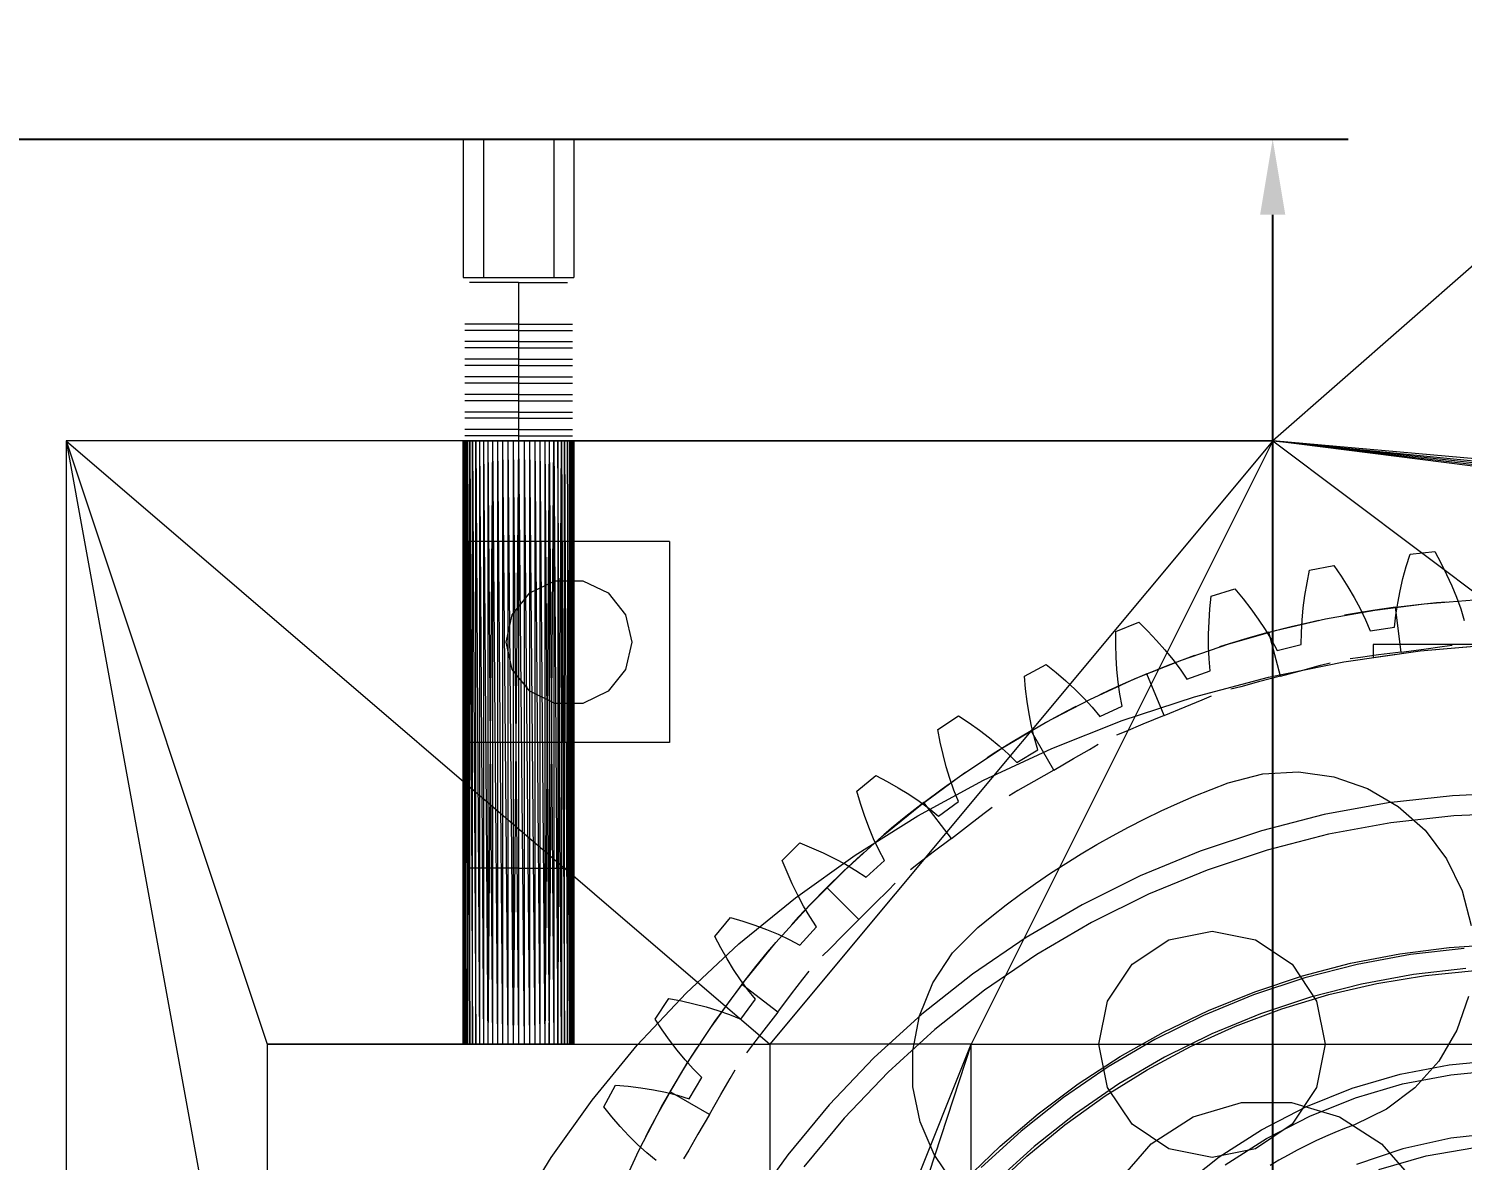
# Model space of a CAD drawing. Header units: millimetres. Extents: x -191664 to 191490, y -197311 to 10263.
# Drawn here: x 180 to 750, y -103306 to -102856 of the extents above; entities that cross this region are included whole.
import ezdxf

# ---------------------------------------------------------------- set-up
doc = ezdxf.new("R2010")
doc.units = ezdxf.units.MM
for name, color, linetype, lineweight in [('COTAS_O', 1, 'Continuous', 0), ('COTAS_R', 1, 'Continuous', 0), ('DET_briquetadora_lateral', 7, 'Continuous', 0), ('R15_COTAS_TRANSPORTE_P', 1, 'Continuous', 0)]:
    doc.layers.add(name, color=color, linetype=linetype, lineweight=lineweight)
doc.dimstyles.new('PLANTA_20', dxfattribs={"dimtxt": 50, "dimasz": 30, "dimexe": 30, "dimexo": 16, "dimgap": 20, "dimtad": 1, "dimtih": 1, "dimtoh": 1, "dimdec": 1, "dimzin": 0, "dimdsep": 46, "dimcen": 0.09, "dimadec": 0, "dimazin": 0, "dimtfac": 1, "dimtdec": 4, "dimtofl": 0, "dimtmove": 0, "dimatfit": 3, "dimfxl": 1, "dimtolj": 1, "dimtzin": 0, "dimarcsym": 0})

# ---------------------------------------------------------------- blocks, each defined once
blk = doc.blocks.new('*D76')
at = {"layer": 'COTAS_O', "color": 0, "lineweight": -2, "transparency": 16777216}
for p, q in [((91, -102900), (705, -102900)), ((675, -105170), (675, -102930)), ((91, -105200), (705, -105200))]:
    blk.add_line(p, q, dxfattribs=at)
at = {"layer": 'COTAS_O', "color": 0, "transparency": 16777216}
for points in [[(670, -102930), (680, -102930), (675, -102900)], [(670, -105170), (680, -105170), (675, -105200)]]:
    blk.add_solid(points, dxfattribs=at)
at = {"layer": 'Defpoints', "color": 0, "transparency": 16777216}
for p in [(75, -102900), (675, -102900), (75, -105200)]:
    blk.add_point(p, dxfattribs=at)
blk = doc.blocks.new('*D77')
at = {"layer": 'COTAS_R', "color": 0, "lineweight": -2, "transparency": 16777216}
for p, q in [((91, -102532.75), (1205, -102532.75)), ((1175, -105170), (1175, -102562.75)), ((91, -105200), (1205, -105200))]:
    blk.add_line(p, q, dxfattribs=at)
at = {"layer": 'COTAS_R', "color": 0, "transparency": 16777216}
for points in [[(1170, -102562.75), (1180, -102562.75), (1175, -102532.75)], [(1170, -105170), (1180, -105170), (1175, -105200)]]:
    blk.add_solid(points, dxfattribs=at)
at = {"layer": 'Defpoints', "color": 0, "transparency": 16777216}
for p in [(75, -102532.75), (1175, -102532.75), (75, -105200)]:
    blk.add_point(p, dxfattribs=at)
blk = doc.blocks.new('*D131')
at = {"layer": 'Defpoints', "color": 0, "transparency": 16777216}
for p in [(1100, -183968.15), (1139.8, -184162.66), (1104.62, -184212), (1304.62, -184212), (1304.62, -184212)]:
    blk.add_point(p, dxfattribs=at)
at = {"layer": 'R15_COTAS_TRANSPORTE_P', "color": 0, "lineweight": -2, "transparency": 16777216}
blk.add_arc((1304.62, -184212), 172.05, 140.0034, 169.9966, dxfattribs=at)
at = {"layer": 'R15_COTAS_TRANSPORTE_P', "color": 0, "transparency": 16777216}
for points in [[(1169.28, -184097.88), (1176.35, -184104.95), (1194.03, -184080.2)], [(1140.17, -184182.55), (1130.2, -184181.68), (1132.57, -184212)]]:
    blk.add_solid(points, dxfattribs=at)
blk = doc.blocks.new('*D132')
at = {"layer": 'Defpoints', "color": 0, "transparency": 16777216}
for p in [(-500, -194490), (-500, -194490), (500, -194490), (203.29, -194656.68), (439.69, -194832.02)]:
    blk.add_point(p, dxfattribs=at)
at = {"layer": 'R15_COTAS_TRANSPORTE_P', "color": 0, "lineweight": -2, "transparency": 16777216}
blk.add_arc((-500, -194490), 722.77, 342.37834, 357.62166, dxfattribs=at)
at = {"layer": 'R15_COTAS_TRANSPORTE_P', "color": 0, "transparency": 16777216}
for points in [[(217.15, -194519.89), (227.15, -194520.1), (222.77, -194490)], [(193.59, -194710.42), (184.12, -194707.19), (179.18, -194737.2)]]:
    blk.add_solid(points, dxfattribs=at)
blk = doc.blocks.new('*D133')
at = {"layer": 'Defpoints', "color": 0, "transparency": 16777216}
for p in [(439.69, -194147.98), (217.89, -194406.09), (-500, -194490), (-500, -194490), (500, -194490)]:
    blk.add_point(p, dxfattribs=at)
at = {"layer": 'R15_COTAS_TRANSPORTE_P', "color": 0, "lineweight": -2, "transparency": 16777216}
blk.add_arc((-500, -194490), 722.77, 2.37834, 17.62166, dxfattribs=at)
at = {"layer": 'R15_COTAS_TRANSPORTE_P', "color": 0, "transparency": 16777216}
for points in [[(184.12, -194272.81), (193.59, -194269.58), (179.18, -194242.8)], [(227.15, -194459.9), (217.15, -194460.11), (222.77, -194490)]]:
    blk.add_solid(points, dxfattribs=at)

msp = doc.modelspace()

# ---------------------------------------------------------------- linework, layer by layer
at = {"layer": 'DET_briquetadora_lateral', "color": 9, "true_color": 0xb9c3c2}
for p, q in [((353, -102900), (397, -102900)), ((353, -102900), (353, -102955)), ((361, -102900), (389, -102900)), ((361, -102900), (361, -102955)), ((389, -102900), (389, -102955)), ((397, -102900), (397, -102955)), ((353, -102955), (397, -102955)), ((361, -102955), (389, -102955)), ((755, -102950), (675, -103020)), ((359.36, -102957), (355.5, -102957)), ((366.32, -102957), (359.36, -102957)), ((375, -102957), (366.32, -102957)), ((375, -102957), (375, -102973.5)), ((375, -102957), (383.68, -102957)), ((383.68, -102957), (390.64, -102957)), ((390.64, -102957), (394.5, -102957)), ((357.8, -102973.5), (353.55, -102973.5)), ((357.8, -102976), (353.55, -102976)), ((359.36, -102973.5), (355.5, -102973.5)), ((359.36, -102976), (355.5, -102976)), ((365.45, -102973.5), (357.8, -102973.5)), ((365.45, -102976), (357.8, -102976)), ((366.32, -102973.5), (359.36, -102973.5)), ((366.32, -102976), (359.36, -102976)), ((375, -102973.5), (365.45, -102973.5)), ((375, -102976), (365.45, -102976)), ((375, -102973.5), (366.32, -102973.5)), ((375, -102976), (366.32, -102976)), ((375, -102973.5), (375, -102976)), ((375, -102973.5), (384.55, -102973.5)), ((375, -102973.5), (383.68, -102973.5)), ((375, -102976), (375, -102980.5)), ((375, -102976), (383.68, -102976)), ((375, -102976), (384.55, -102976)), ((383.68, -102973.5), (390.64, -102973.5)), ((383.68, -102976), (390.64, -102976)), ((384.55, -102973.5), (392.2, -102973.5)), ((384.55, -102976), (392.2, -102976)), ((390.64, -102973.5), (394.5, -102973.5)), ((390.64, -102976), (394.5, -102976)), ((392.2, -102973.5), (396.45, -102973.5)), ((392.2, -102976), (396.45, -102976)), ((357.8, -102980.5), (353.55, -102980.5)), ((357.8, -102983), (353.55, -102983)), ((359.36, -102980.5), (355.5, -102980.5)), ((359.36, -102983), (355.5, -102983)), ((365.45, -102980.5), (357.8, -102980.5)), ((365.45, -102983), (357.8, -102983)), ((366.32, -102980.5), (359.36, -102980.5)), ((366.32, -102983), (359.36, -102983)), ((375, -102980.5), (365.45, -102980.5)), ((375, -102983), (365.45, -102983)), ((375, -102980.5), (366.32, -102980.5)), ((375, -102983), (366.32, -102983)), ((375, -102980.5), (375, -102983)), ((375, -102980.5), (383.68, -102980.5)), ((375, -102980.5), (384.55, -102980.5)), ((375, -102983), (375, -102987.5)), ((375, -102983), (383.68, -102983)), ((375, -102983), (384.55, -102983)), ((383.68, -102980.5), (390.64, -102980.5)), ((383.68, -102983), (390.64, -102983)), ((384.55, -102980.5), (392.2, -102980.5)), ((384.55, -102983), (392.2, -102983)), ((390.64, -102980.5), (394.5, -102980.5)), ((390.64, -102983), (394.5, -102983)), ((392.2, -102980.5), (396.45, -102980.5)), ((392.2, -102983), (396.45, -102983)), ((357.8, -102987.5), (353.55, -102987.5)), ((359.36, -102987.5), (355.5, -102987.5)), ((365.45, -102987.5), (357.8, -102987.5)), ((366.32, -102987.5), (359.36, -102987.5)), ((375, -102987.5), (365.45, -102987.5)), ((375, -102987.5), (366.32, -102987.5)), ((375, -102987.5), (375, -102990)), ((375, -102987.5), (383.68, -102987.5)), ((375, -102987.5), (384.55, -102987.5)), ((383.68, -102987.5), (390.64, -102987.5)), ((384.55, -102987.5), (392.2, -102987.5)), ((390.64, -102987.5), (394.5, -102987.5)), ((392.2, -102987.5), (396.45, -102987.5)), ((357.8, -102990), (353.55, -102990)), ((357.8, -102994.5), (353.55, -102994.5)), ((359.36, -102990), (355.5, -102990)), ((359.36, -102994.5), (355.5, -102994.5)), ((365.45, -102990), (357.8, -102990)), ((365.45, -102994.5), (357.8, -102994.5)), ((366.32, -102990), (359.36, -102990)), ((366.32, -102994.5), (359.36, -102994.5)), ((375, -102990), (365.45, -102990)), ((375, -102994.5), (365.45, -102994.5)), ((375, -102990), (366.32, -102990)), ((375, -102994.5), (366.32, -102994.5)), ((375, -102990), (375, -102994.5)), ((375, -102990), (383.68, -102990)), ((375, -102990), (384.55, -102990)), ((375, -102994.5), (375, -102997)), ((375, -102994.5), (383.68, -102994.5)), ((375, -102994.5), (384.55, -102994.5)), ((383.68, -102990), (390.64, -102990)), ((383.68, -102994.5), (390.64, -102994.5)), ((384.55, -102990), (392.2, -102990)), ((384.55, -102994.5), (392.2, -102994.5)), ((390.64, -102990), (394.5, -102990)), ((390.64, -102994.5), (394.5, -102994.5)), ((392.2, -102990), (396.45, -102990)), ((392.2, -102994.5), (396.45, -102994.5)), ((357.8, -102997), (353.55, -102997)), ((359.36, -102997), (355.5, -102997)), ((365.45, -102997), (357.8, -102997)), ((366.32, -102997), (359.36, -102997)), ((375, -102997), (365.45, -102997)), ((375, -102997), (366.32, -102997)), ((375, -102997), (375, -103001.5)), ((375, -102997), (383.68, -102997)), ((375, -102997), (384.55, -102997)), ((383.68, -102997), (390.64, -102997)), ((384.55, -102997), (392.2, -102997)), ((390.64, -102997), (394.5, -102997)), ((392.2, -102997), (396.45, -102997)), ((357.8, -103001.5), (353.55, -103001.5)), ((357.8, -103004), (353.55, -103004)), ((359.36, -103001.5), (355.5, -103001.5)), ((359.36, -103004), (355.5, -103004)), ((365.45, -103001.5), (357.8, -103001.5)), ((365.45, -103004), (357.8, -103004)), ((366.32, -103001.5), (359.36, -103001.5)), ((366.32, -103004), (359.36, -103004)), ((375, -103001.5), (365.45, -103001.5)), ((375, -103004), (365.45, -103004)), ((375, -103001.5), (366.32, -103001.5)), ((375, -103004), (366.32, -103004)), ((375, -103001.5), (375, -103004)), ((375, -103001.5), (383.68, -103001.5)), ((375, -103001.5), (384.55, -103001.5)), ((375, -103004), (375, -103008.5)), ((375, -103004), (383.68, -103004)), ((375, -103004), (384.55, -103004)), ((383.68, -103001.5), (390.64, -103001.5)), ((383.68, -103004), (390.64, -103004)), ((384.55, -103001.5), (392.2, -103001.5)), ((384.55, -103004), (392.2, -103004)), ((390.64, -103001.5), (394.5, -103001.5)), ((390.64, -103004), (394.5, -103004)), ((392.2, -103001.5), (396.45, -103001.5)), ((392.2, -103004), (396.45, -103004)), ((357.8, -103008.5), (353.55, -103008.5)), ((357.8, -103011), (353.55, -103011)), ((359.36, -103008.5), (355.5, -103008.5)), ((359.36, -103011), (355.5, -103011)), ((365.45, -103008.5), (357.8, -103008.5)), ((365.45, -103011), (357.8, -103011)), ((366.32, -103008.5), (359.36, -103008.5)), ((366.32, -103011), (359.36, -103011)), ((375, -103008.5), (365.45, -103008.5)), ((375, -103011), (365.45, -103011)), ((375, -103008.5), (366.32, -103008.5)), ((375, -103011), (366.32, -103011)), ((375, -103008.5), (375, -103011)), ((375, -103008.5), (383.68, -103008.5)), ((375, -103008.5), (384.55, -103008.5)), ((375, -103011), (375, -103015.5)), ((375, -103011), (383.68, -103011)), ((375, -103011), (384.55, -103011)), ((383.68, -103008.5), (390.64, -103008.5)), ((383.68, -103011), (390.64, -103011)), ((384.55, -103008.5), (392.2, -103008.5)), ((384.55, -103011), (392.2, -103011)), ((390.64, -103008.5), (394.5, -103008.5)), ((390.64, -103011), (394.5, -103011)), ((392.2, -103008.5), (396.45, -103008.5)), ((392.2, -103011), (396.45, -103011)), ((357.8, -103015.5), (353.55, -103015.5)), ((357.8, -103018), (353.55, -103018)), ((359.36, -103015.5), (355.5, -103015.5)), ((359.36, -103018), (355.5, -103018)), ((365.45, -103015.5), (357.8, -103015.5)), ((365.45, -103018), (357.8, -103018)), ((366.32, -103015.5), (359.36, -103015.5)), ((366.32, -103018), (359.36, -103018)), ((375, -103015.5), (365.45, -103015.5)), ((375, -103018), (365.45, -103018)), ((375, -103015.5), (366.32, -103015.5)), ((375, -103018), (366.32, -103018)), ((375, -103015.5), (375, -103018)), ((375, -103015.5), (383.68, -103015.5)), ((375, -103015.5), (384.55, -103015.5)), ((375, -103018), (375, -103190)), ((375, -103018), (384.55, -103018)), ((375, -103018), (383.68, -103018)), ((383.68, -103015.5), (390.64, -103015.5)), ((383.68, -103018), (390.64, -103018)), ((384.55, -103015.5), (392.2, -103015.5)), ((384.55, -103018), (392.2, -103018)), ((390.64, -103015.5), (394.5, -103015.5)), ((390.64, -103018), (394.5, -103018)), ((392.2, -103015.5), (396.45, -103015.5)), ((392.2, -103018), (396.45, -103018)), ((195, -103020), (475, -103260)), ((675, -103020), (195, -103020)), ((195, -103020), (275, -103260)), ((195, -103020), (275, -103460)), ((195, -103020), (195, -103880)), ((379.29, -103020), (195, -103020)), ((377.16, -103020), (195, -103020)), ((375, -103020), (195, -103020)), ((372.84, -103020), (195, -103020)), ((370.71, -103020), (195, -103020)), ((368.61, -103020), (195, -103020)), ((366.58, -103020), (195, -103020)), ((364.63, -103020), (195, -103020)), ((362.78, -103020), (195, -103020)), ((361.04, -103020), (195, -103020)), ((359.44, -103020), (195, -103020)), ((357.99, -103020), (195, -103020)), ((356.71, -103020), (195, -103020)), ((355.6, -103020), (195, -103020)), ((354.67, -103020), (195, -103020)), ((353.95, -103020), (195, -103020)), ((353.42, -103020), (195, -103020)), ((353.11, -103020), (195, -103020)), ((353, -103020), (195, -103020)), ((353, -103020), (353.11, -103260)), ((353, -103260), (353, -103020)), ((353, -103020), (353.11, -103020)), ((353.11, -103020), (353.42, -103260)), ((353.11, -103260), (353.11, -103020)), ((353.11, -103020), (353.42, -103020)), ((353.42, -103020), (353.95, -103260)), ((353.42, -103260), (353.42, -103020)), ((353.42, -103020), (353.95, -103020)), ((353.95, -103020), (354.67, -103260)), ((353.95, -103260), (353.95, -103020)), ((353.95, -103020), (354.67, -103020)), ((354.67, -103020), (355.6, -103260)), ((354.67, -103260), (354.67, -103020)), ((354.67, -103020), (355.6, -103020)), ((355.6, -103020), (354.67, -103260)), ((355.6, -103020), (356.71, -103260)), ((355.6, -103260), (355.6, -103020)), ((355.6, -103020), (356.71, -103020)), ((356.71, -103020), (357.99, -103260)), ((356.71, -103260), (356.71, -103020)), ((356.71, -103020), (357.99, -103020)), ((357.99, -103020), (359.44, -103260)), ((357.99, -103260), (357.99, -103020)), ((357.99, -103020), (359.44, -103020)), ((359.44, -103020), (359.44, -103260)), ((359.44, -103020), (361.04, -103260)), ((359.44, -103020), (361.04, -103020)), ((361.04, -103020), (361.04, -103260)), ((361.04, -103020), (362.78, -103260)), ((361.04, -103020), (362.78, -103020)), ((362.78, -103020), (362.78, -103260)), ((362.78, -103020), (364.63, -103260)), ((362.78, -103020), (364.63, -103020)), ((364.63, -103020), (362.78, -103260)), ((364.63, -103020), (364.63, -103260)), ((364.63, -103020), (366.58, -103260)), ((364.63, -103020), (366.58, -103020)), ((366.58, -103020), (366.58, -103260)), ((366.58, -103020), (368.61, -103260)), ((366.58, -103020), (368.61, -103020)), ((368.61, -103020), (368.61, -103260)), ((368.61, -103020), (370.71, -103260)), ((368.61, -103020), (370.71, -103020)), ((370.71, -103020), (370.71, -103260)), ((370.71, -103020), (372.84, -103260)), ((370.71, -103020), (372.84, -103020)), ((372.84, -103020), (372.84, -103260)), ((372.84, -103020), (375, -103260)), ((372.84, -103020), (375, -103020)), ((375, -103020), (372.84, -103260)), ((375, -103020), (375, -103260)), ((375, -103020), (377.16, -103260)), ((375, -103020), (377.16, -103020)), ((377.16, -103020), (377.16, -103260)), ((377.16, -103020), (379.29, -103260)), ((377.16, -103020), (379.29, -103020)), ((377.16, -103020), (675, -103020)), ((379.29, -103020), (379.29, -103260)), ((379.29, -103020), (381.39, -103260)), ((379.29, -103020), (381.39, -103020)), ((379.29, -103020), (675, -103020)), ((381.39, -103020), (381.39, -103260)), ((381.39, -103020), (383.42, -103260)), ((381.39, -103020), (383.42, -103020)), ((381.39, -103020), (675, -103020)), ((383.42, -103020), (383.42, -103260)), ((383.42, -103020), (385.37, -103260)), ((383.42, -103020), (385.37, -103020)), ((383.42, -103020), (675, -103020)), ((385.37, -103020), (385.37, -103260)), ((387.22, -103020), (385.37, -103260)), ((385.37, -103020), (387.22, -103020)), ((385.37, -103020), (675, -103020)), ((385.37, -103020), (387.22, -103260)), ((387.22, -103020), (387.22, -103260)), ((387.22, -103260), (388.96, -103020)), ((387.22, -103020), (388.96, -103020)), ((387.22, -103020), (675, -103020)), ((387.22, -103020), (388.96, -103260)), ((388.96, -103020), (388.96, -103260)), ((388.96, -103020), (390.56, -103260)), ((388.96, -103020), (390.56, -103020)), ((388.96, -103020), (675, -103020)), ((390.56, -103020), (390.56, -103260)), ((390.56, -103260), (392.01, -103020)), ((390.56, -103020), (392.01, -103020)), ((390.56, -103020), (675, -103020)), ((392.01, -103260), (390.56, -103020)), ((392.01, -103020), (392.01, -103260)), ((392.01, -103020), (393.29, -103260)), ((392.01, -103020), (393.29, -103020)), ((675, -103020), (392.01, -103020)), ((393.29, -103020), (394.4, -103260)), ((393.29, -103260), (393.29, -103020)), ((393.29, -103020), (394.4, -103020)), ((675, -103020), (393.29, -103020)), ((394.4, -103020), (394.4, -103260)), ((394.4, -103260), (395.33, -103020)), ((394.4, -103020), (395.33, -103020)), ((675, -103020), (394.4, -103020)), ((395.33, -103260), (394.4, -103020)), ((395.33, -103020), (395.33, -103260)), ((395.33, -103020), (396.05, -103260)), ((395.33, -103020), (396.05, -103020)), ((675, -103020), (395.33, -103020)), ((396.05, -103020), (396.05, -103260)), ((396.05, -103260), (396.58, -103020)), ((396.05, -103020), (396.58, -103020)), ((675, -103020), (396.05, -103020)), ((396.58, -103260), (396.05, -103020)), ((396.58, -103020), (396.58, -103260)), ((396.58, -103020), (396.89, -103260)), ((396.58, -103020), (396.89, -103020)), ((675, -103020), (396.58, -103020)), ((396.89, -103020), (396.89, -103260)), ((396.89, -103260), (397, -103020)), ((396.89, -103020), (397, -103020)), ((675, -103020), (396.89, -103020)), ((396.89, -103020), (397, -103260)), ((397, -103020), (397, -103260)), ((397, -103020), (675, -103020)), ((675, -103020), (475, -103260)), ((675, -103020), (555, -103260)), ((675, -103020), (954.51, -103047.68)), ((953.42, -103044.63), (675, -103020)), ((675, -103020), (995, -103260)), ((959.49, -103055.98), (675, -103020)), ((957.56, -103053.38), (675, -103020)), ((955.9, -103050.61), (675, -103020)), ((355, -103060), (355, -103140)), ((435, -103060), (355, -103060)), ((435, -103060), (435, -103140)), ((728.16, -103069.89), (729.66, -103065)), ((729.66, -103065), (739.48, -103064.03)), ((739.48, -103064.03), (741.91, -103068.53)), ((741.91, -103068.53), (744.17, -103073.06)), ((688.67, -103076.43), (689.7, -103071.42)), ((689.7, -103071.42), (699.37, -103069.49)), ((699.37, -103069.49), (702.23, -103073.73)), ((702.23, -103073.73), (704.92, -103078.01)), ((725.67, -103079.63), (726.82, -103074.76)), ((726.82, -103074.76), (728.16, -103069.89)), ((744.17, -103073.06), (746.25, -103077.6)), ((372.48, -103089.15), (379.41, -103080.45)), ((379.41, -103080.45), (389.44, -103075.63)), ((389.44, -103075.63), (400.56, -103075.63)), ((400.56, -103075.63), (410.59, -103080.45)), ((410.59, -103080.45), (417.52, -103089.15)), ((650.55, -103081.72), (659.98, -103078.86)), ((659.98, -103078.86), (663.25, -103082.8)), ((687.83, -103081.41), (688.67, -103076.43)), ((704.92, -103078.01), (707.43, -103082.33)), ((724.72, -103084.47), (725.67, -103079.63)), ((746.25, -103077.6), (748.13, -103082.17)), ((650.02, -103086.81), (650.55, -103081.72)), ((663.25, -103082.8), (666.35, -103086.79)), ((686.68, -103091.28), (687.16, -103086.37)), ((687.16, -103086.37), (687.83, -103081.41)), ((707.43, -103082.33), (709.75, -103086.69)), ((723.8, -103086.11), (714.78, -103087.4)), ((715.6, -103087.27), (735.32, -103084.76)), ((723.8, -103086.11), (732.85, -103085.02)), ((726.15, -103103.95), (723.8, -103086.11)), ((723.98, -103089.3), (724.72, -103084.47)), ((732.85, -103085.02), (740.12, -103084.3)), ((735.32, -103084.76), (755.13, -103083.25)), ((740.12, -103084.3), (744.17, -103083.96)), ((748.13, -103082.17), (749.8, -103086.75)), ((370, -103100), (372.48, -103089.15)), ((417.52, -103089.15), (420, -103100)), ((612.6, -103095.81), (621.71, -103092.04)), ((621.71, -103092.04), (625.34, -103095.64)), ((649.49, -103096.85), (649.67, -103091.85)), ((649.67, -103091.85), (650.02, -103086.81)), ((666.35, -103086.79), (669.27, -103090.85)), ((669.27, -103090.85), (672.01, -103094.96)), ((676.68, -103095.27), (696.04, -103090.78)), ((686.42, -103096.16), (686.68, -103091.28)), ((689.43, -103092.2), (693.39, -103091.33)), ((696.04, -103090.78), (715.6, -103087.27)), ((707.57, -103088.59), (703.57, -103089.31)), ((714.78, -103087.4), (707.57, -103088.59)), ((709.75, -103086.69), (711.86, -103091.09)), ((711.86, -103091.09), (713.73, -103095.54)), ((723.48, -103094.09), (723.98, -103089.3)), ((749.8, -103086.75), (751.22, -103091.36)), ((612.58, -103100.93), (612.6, -103095.81)), ((625.34, -103095.64), (628.82, -103099.31)), ((649.5, -103101.79), (649.49, -103096.85)), ((657.57, -103100.74), (676.68, -103095.27)), ((673.48, -103096.12), (664.7, -103098.58)), ((672.01, -103094.96), (674.54, -103099.13)), ((673.48, -103096.12), (682.31, -103093.86)), ((678.14, -103113.5), (673.48, -103096.12)), ((682.31, -103093.86), (689.43, -103092.2)), ((686.39, -103100.98), (686.42, -103096.16)), ((713.73, -103095.54), (723.48, -103094.09)), ((372.48, -103110.85), (370, -103100)), ((420, -103100), (417.52, -103110.85)), ((612.72, -103105.98), (612.58, -103100.93)), ((628.82, -103099.31), (632.13, -103103.06)), ((632.13, -103103.06), (635.25, -103106.88)), ((638.77, -103107.17), (657.57, -103100.74)), ((649.71, -103106.66), (649.5, -103101.79)), ((657.71, -103100.7), (653.84, -103101.93)), ((664.7, -103098.58), (657.71, -103100.7)), ((674.54, -103099.13), (676.84, -103103.37)), ((676.84, -103103.37), (686.39, -103100.98)), ((726.15, -103103.95), (735.18, -103102.76)), ((735.18, -103102.76), (742.43, -103101.81)), ((742.43, -103101.81), (746.45, -103101.28)), ((576.21, -103113.56), (584.91, -103108.91)), ((584.91, -103108.91), (588.88, -103112.14)), ((613.03, -103110.97), (612.72, -103105.98)), ((620.31, -103114.54), (638.77, -103107.17)), ((624.89, -103112.61), (633.35, -103109.22)), ((633.35, -103109.22), (640.19, -103106.64)), ((635.25, -103106.88), (638.18, -103110.79)), ((640.19, -103106.64), (644.01, -103105.27)), ((650.16, -103111.46), (649.71, -103106.66)), ((686.94, -103111.14), (694, -103109.25)), ((694, -103109.25), (697.91, -103108.2)), ((709.87, -103106.09), (705.85, -103106.62)), ((717.12, -103105.14), (709.87, -103106.09)), ((726.15, -103103.95), (717.12, -103105.14)), ((379.41, -103119.55), (372.48, -103110.85)), ((417.52, -103110.85), (410.59, -103119.55)), ((576.69, -103118.65), (576.21, -103113.56)), ((588.88, -103112.14), (592.7, -103115.45)), ((602.26, -103122.84), (620.31, -103114.54)), ((613.52, -103115.89), (613.03, -103110.97)), ((624.89, -103112.61), (616.51, -103116.19)), ((631.78, -103129.24), (624.89, -103112.61)), ((638.18, -103110.79), (640.88, -103114.78)), ((640.88, -103114.78), (650.16, -103111.46)), ((678.14, -103113.5), (669.34, -103115.86)), ((678.14, -103113.5), (686.94, -103111.14)), ((389.44, -103124.37), (379.41, -103119.55)), ((410.59, -103119.55), (400.56, -103124.37)), ((577.33, -103123.67), (576.69, -103118.65)), ((592.7, -103115.45), (596.36, -103118.86)), ((596.36, -103118.86), (599.84, -103122.35)), ((609.86, -103119.21), (606.18, -103120.94)), ((616.51, -103116.19), (609.86, -103119.21)), ((614.21, -103120.72), (613.52, -103115.89)), ((662.28, -103117.75), (658.36, -103118.8)), ((669.34, -103115.86), (662.28, -103117.75)), ((400.56, -103124.37), (389.44, -103124.37)), ((578.13, -103128.6), (577.33, -103123.67)), ((584.64, -103132.04), (602.26, -103122.84)), ((593.27, -103127.39), (596.87, -103125.53)), ((599.84, -103122.35), (603.14, -103125.95)), ((603.14, -103125.95), (606.22, -103129.66)), ((606.22, -103129.66), (615.12, -103125.45)), ((615.12, -103125.45), (614.21, -103120.72)), ((631.78, -103129.24), (640.2, -103125.75)), ((640.2, -103125.75), (646.95, -103122.96)), ((646.95, -103122.96), (650.7, -103121.4)), ((541.74, -103134.78), (549.94, -103129.3)), ((549.94, -103129.3), (554.21, -103132.13)), ((567.51, -103142.12), (584.64, -103132.04)), ((579.1, -103133.44), (578.13, -103128.6)), ((578.88, -103135.3), (586.82, -103130.84)), ((586.82, -103130.84), (593.27, -103127.39)), ((631.78, -103129.24), (623.36, -103132.72)), ((542.72, -103139.8), (541.74, -103134.78)), ((554.21, -103132.13), (558.33, -103135.05)), ((558.33, -103135.05), (562.31, -103138.08)), ((578.88, -103135.3), (571.04, -103139.95)), ((587.88, -103150.89), (578.88, -103135.3)), ((580.26, -103138.18), (579.1, -103133.44)), ((616.61, -103135.52), (612.87, -103137.07)), ((623.36, -103132.72), (616.61, -103135.52)), ((435, -103140), (355, -103140)), ((543.84, -103144.73), (542.72, -103139.8)), ((550.92, -103153.06), (567.51, -103142.12)), ((562.31, -103138.08), (566.12, -103141.22)), ((571.04, -103139.95), (564.83, -103143.81)), ((566.12, -103141.22), (569.75, -103144.48)), ((573.18, -103147.87), (581.63, -103142.81)), ((581.63, -103142.81), (580.26, -103138.18)), ((595.77, -103146.33), (602.09, -103142.68)), ((602.09, -103142.68), (605.61, -103140.65)), ((545.12, -103149.57), (543.84, -103144.73)), ((564.83, -103143.81), (561.41, -103146)), ((569.75, -103144.48), (573.18, -103147.87)), ((587.88, -103150.89), (595.77, -103146.33)), ((509.52, -103159.28), (517.14, -103153.03)), ((517.14, -103153.03), (521.66, -103155.42)), ((534.9, -103164.82), (550.92, -103153.06)), ((543.51, -103158.34), (549.45, -103154.08)), ((546.56, -103154.29), (545.12, -103149.57)), ((548.18, -103158.89), (546.56, -103154.29)), ((549.45, -103154.08), (552.78, -103151.77)), ((587.88, -103150.89), (579.98, -103155.45)), ((657.27, -103156.03), (671.02, -103152.44)), ((671.02, -103152.44), (685.21, -103151.6)), ((685.21, -103151.6), (699.28, -103153.55)), ((699.28, -103153.55), (712.71, -103158.2)), ((510.98, -103164.19), (509.52, -103159.28)), ((521.66, -103155.42), (526.06, -103157.92)), ((526.06, -103157.92), (530.31, -103160.55)), ((530.31, -103160.55), (534.41, -103163.3)), ((536.21, -103163.81), (543.51, -103158.34)), ((550, -103163.36), (548.18, -103158.89)), ((573.66, -103159.1), (570.14, -103161.13)), ((579.98, -103155.45), (573.66, -103159.1)), ((643.82, -103161.33), (650.52, -103158.61)), ((650.52, -103158.61), (657.27, -103156.03)), ((712.71, -103158.2), (724.98, -103165.39)), ((772.26, -103160.01), (746.5, -103161.1)), ((512.58, -103168.98), (510.98, -103164.19)), ((519.5, -103177.38), (534.9, -103164.82)), ((536.21, -103163.81), (529.05, -103169.44)), ((534.41, -103163.3), (538.35, -103166.19)), ((547.17, -103178.09), (536.21, -103163.81)), ((538.35, -103166.19), (542.09, -103169.23)), ((542.09, -103169.23), (550, -103163.36)), ((560.2, -103168.09), (563.41, -103165.62)), ((630.61, -103167.18), (637.19, -103164.18)), ((637.19, -103164.18), (643.82, -103161.33)), ((720.88, -103163.98), (695.53, -103168.64)), ((746.5, -103161.1), (720.88, -103163.98)), ((724.98, -103165.39), (735.6, -103174.83)), ((514.33, -103173.66), (512.58, -103168.98)), ((529.05, -103169.44), (523.4, -103174.07)), ((554.4, -103172.54), (560.2, -103168.09)), ((617.66, -103173.59), (624.1, -103170.32)), ((624.1, -103170.32), (630.61, -103167.18)), ((695.53, -103168.64), (670.56, -103175.05)), ((722.05, -103171.89), (697.25, -103176.45)), ((747.12, -103169.08), (722.05, -103171.89)), ((772.32, -103168.01), (747.12, -103169.08)), ((504.75, -103190.7), (519.5, -103177.38)), ((516.23, -103178.22), (514.33, -103173.66)), ((523.4, -103174.07), (520.3, -103176.69)), ((547.17, -103178.09), (554.4, -103172.54)), ((605, -103180.55), (611.29, -103177.01)), ((611.29, -103177.01), (617.66, -103173.59)), ((670.56, -103175.05), (646.09, -103183.18)), ((697.25, -103176.45), (672.81, -103182.72)), ((735.6, -103174.83), (744.18, -103186.16)), ((479.85, -103186.83), (486.83, -103179.85)), ((486.83, -103179.85), (491.56, -103181.79)), ((491.56, -103181.79), (496.18, -103183.85)), ((518.29, -103182.65), (516.23, -103178.22)), ((520.54, -103186.91), (518.29, -103182.65)), ((547.17, -103178.09), (539.94, -103183.63)), ((598.78, -103184.23), (605, -103180.55)), ((646.09, -103183.18), (622.25, -103193)), ((672.81, -103182.72), (648.88, -103190.68)), ((481.79, -103191.56), (479.85, -103186.83)), ((496.18, -103183.85), (500.67, -103186.05)), ((500.67, -103186.05), (505.02, -103188.38)), ((504.16, -103191.27), (509.49, -103186.27)), ((505.02, -103188.38), (509.22, -103190.87)), ((509.49, -103186.27), (512.49, -103183.54)), ((513.24, -103193.53), (520.54, -103186.91)), ((534.15, -103188.08), (530.93, -103190.55)), ((539.94, -103183.63), (534.15, -103188.08)), ((586.59, -103191.98), (592.64, -103188.04)), ((592.64, -103188.04), (598.78, -103184.23)), ((744.18, -103186.16), (750.39, -103198.94)), ((359.36, -103190), (355.5, -103190)), ((366.32, -103190), (359.36, -103190)), ((375, -103190), (366.32, -103190)), ((375, -103190), (383.68, -103190)), ((383.68, -103190), (390.64, -103190)), ((390.64, -103190), (394.5, -103190)), ((483.85, -103196.18), (481.79, -103191.56)), ((490.7, -103204.75), (504.75, -103190.7)), ((497.64, -103197.64), (504.16, -103191.27)), ((509.22, -103190.87), (513.24, -103193.53)), ((580.62, -103196.05), (586.59, -103191.98)), ((622.25, -103193), (599.16, -103204.46)), ((648.88, -103190.68), (625.56, -103200.29)), ((486.05, -103200.67), (483.85, -103196.18)), ((497.64, -103197.64), (491.27, -103204.16)), ((510.37, -103210.37), (497.64, -103197.64)), ((516.81, -103203.92), (521.97, -103198.76)), ((521.97, -103198.76), (524.84, -103195.89)), ((568.94, -103204.56), (574.73, -103200.24)), ((574.73, -103200.24), (580.62, -103196.05)), ((625.56, -103200.29), (602.96, -103211.49)), ((750.39, -103198.94), (753.98, -103212.7)), ((477.38, -103219.5), (490.7, -103204.75)), ((488.38, -103205.02), (486.05, -103200.67)), ((491.27, -103204.16), (486.27, -103209.49)), ((490.87, -103209.22), (488.38, -103205.02)), ((510.37, -103210.37), (516.81, -103203.92)), ((563.24, -103209), (568.94, -103204.56)), ((599.16, -103204.46), (576.91, -103217.49)), ((453.03, -103217.14), (459.28, -103209.52)), ((459.28, -103209.52), (464.19, -103210.98)), ((464.19, -103210.98), (468.98, -103212.58)), ((486.27, -103209.49), (483.54, -103212.49)), ((493.53, -103213.24), (490.87, -103209.22)), ((510.37, -103210.37), (503.92, -103216.81)), ((557.64, -103213.56), (563.24, -103209)), ((602.96, -103211.49), (581.2, -103224.25)), ((455.42, -103221.66), (453.03, -103217.14)), ((468.98, -103212.58), (473.66, -103214.33)), ((473.66, -103214.33), (478.22, -103216.23)), ((478.22, -103216.23), (482.65, -103218.29)), ((486.91, -103220.54), (493.53, -103213.24)), ((503.92, -103216.81), (498.76, -103221.97)), ((547.65, -103223.67), (557.64, -103213.56)), ((576.91, -103217.49), (555.63, -103232.04)), ((633.65, -103218.43), (650.88, -103215.01)), ((650.88, -103215.01), (668.1, -103218.43)), ((457.92, -103226.06), (455.42, -103221.66)), ((464.82, -103234.9), (477.38, -103219.5)), ((474.07, -103223.4), (476.69, -103220.3)), ((482.65, -103218.29), (486.91, -103220.54)), ((498.76, -103221.97), (495.89, -103224.84)), ((619.06, -103228.19), (633.65, -103218.43)), ((668.1, -103218.43), (682.69, -103228.19)), ((725.52, -103223.97), (745.23, -103221.43)), ((745.23, -103221.43), (765.06, -103220.16)), ((460.55, -103230.31), (457.92, -103226.06)), ((463.81, -103236.21), (469.44, -103229.05)), ((469.44, -103229.05), (474.07, -103223.4)), ((539.83, -103235.54), (547.65, -103223.67)), ((581.2, -103224.25), (560.38, -103238.49)), ((609.3, -103242.79), (619.06, -103228.19)), ((682.69, -103228.19), (692.45, -103242.79)), ((686.8, -103232.81), (706.02, -103227.77)), ((706.02, -103227.77), (725.52, -103223.97)), ((463.3, -103234.41), (460.55, -103230.31)), ((466.19, -103238.35), (463.3, -103234.41)), ((483.63, -103239.94), (488.08, -103234.15)), ((488.08, -103234.15), (490.55, -103230.93)), ((555.63, -103232.04), (535.42, -103248.04)), ((667.94, -103239.07), (686.8, -103232.81)), ((716.47, -103235.76), (735.84, -103232.57)), ((735.84, -103232.57), (755.38, -103230.64)), ((453.06, -103250.92), (464.82, -103234.9)), ((463.81, -103236.21), (458.34, -103243.51)), ((478.09, -103247.17), (463.81, -103236.21)), ((469.23, -103242.09), (466.19, -103238.35)), ((478.09, -103247.17), (483.63, -103239.94)), ((534.47, -103248.7), (539.83, -103235.54)), ((560.38, -103238.49), (540.6, -103254.14)), ((649.52, -103246.53), (667.94, -103239.07)), ((678.57, -103245.92), (697.35, -103240.22)), ((697.35, -103240.22), (716.47, -103235.76)), ((429.3, -103249.94), (434.78, -103241.74)), ((434.78, -103241.74), (439.8, -103242.72)), ((439.8, -103242.72), (444.73, -103243.84)), ((444.73, -103243.84), (449.57, -103245.12)), ((449.57, -103245.12), (454.29, -103246.56)), ((458.34, -103243.51), (454.09, -103249.45)), ((463.36, -103250), (469.23, -103242.09)), ((605.88, -103260.01), (609.3, -103242.79)), ((660.19, -103252.84), (678.57, -103245.92)), ((692.45, -103242.79), (695.88, -103260.01)), ((752.87, -103240.96), (748.22, -103254.39)), ((432.13, -103254.21), (429.3, -103249.94)), ((442.12, -103267.51), (453.06, -103250.92)), ((454.09, -103249.45), (451.77, -103252.78)), ((454.29, -103246.56), (458.89, -103248.18)), ((458.89, -103248.18), (463.36, -103250)), ((478.09, -103247.17), (472.54, -103254.4)), ((535.42, -103248.04), (516.36, -103265.41)), ((531.79, -103262.66), (534.47, -103248.7)), ((631.61, -103255.15), (649.52, -103246.53)), ((435.05, -103258.33), (432.13, -103254.21)), ((472.54, -103254.4), (468.09, -103260.2)), ((540.6, -103254.14), (521.96, -103271.13)), ((614.3, -103264.91), (631.61, -103255.15)), ((642.31, -103260.94), (660.19, -103252.84)), ((748.22, -103254.39), (741.03, -103266.65)), ((275, -103260), (275, -103460)), ((275, -103260), (475, -103260)), ((361.04, -103260), (275, -103260)), ((275, -103260), (359.44, -103260)), ((275, -103260), (357.99, -103260)), ((275, -103260), (356.71, -103260)), ((362.78, -103260), (275, -103260)), ((275, -103260), (355.6, -103260)), ((364.63, -103260), (275, -103260)), ((366.58, -103260), (275, -103260)), ((275, -103260), (354.67, -103260)), ((368.61, -103260), (275, -103260)), ((275, -103260), (353.95, -103260)), ((370.71, -103260), (275, -103260)), ((275, -103260), (353.42, -103260)), ((372.84, -103260), (275, -103260)), ((275, -103260), (353.11, -103260)), ((375, -103260), (275, -103260)), ((275, -103260), (353, -103260)), ((353.11, -103260), (353, -103260)), ((353.42, -103260), (353.11, -103260)), ((353.95, -103260), (353.42, -103260)), ((354.67, -103260), (353.95, -103260)), ((355.6, -103260), (354.67, -103260)), ((356.71, -103260), (355.6, -103260)), ((357.99, -103260), (356.71, -103260)), ((359.44, -103260), (357.99, -103260)), ((361.04, -103260), (359.44, -103260)), ((362.78, -103260), (361.04, -103260)), ((364.63, -103260), (362.78, -103260)), ((366.58, -103260), (364.63, -103260)), ((368.61, -103260), (366.58, -103260)), ((370.71, -103260), (368.61, -103260)), ((372.84, -103260), (370.71, -103260)), ((375, -103260), (372.84, -103260)), ((377.16, -103260), (375, -103260)), ((375, -103260), (475, -103260)), ((379.29, -103260), (377.16, -103260)), ((377.16, -103260), (475, -103260)), ((381.39, -103260), (379.29, -103260)), ((379.29, -103260), (475, -103260)), ((383.42, -103260), (381.39, -103260)), ((381.39, -103260), (475, -103260)), ((385.37, -103260), (383.42, -103260)), ((383.42, -103260), (475, -103260)), ((387.22, -103260), (385.37, -103260)), ((385.37, -103260), (475, -103260)), ((388.96, -103260), (387.22, -103260)), ((387.22, -103260), (475, -103260)), ((390.56, -103260), (388.96, -103260)), ((388.96, -103260), (475, -103260)), ((392.01, -103260), (390.56, -103260)), ((390.56, -103260), (475, -103260)), ((393.29, -103260), (392.01, -103260)), ((392.01, -103260), (475, -103260)), ((394.4, -103260), (393.29, -103260)), ((393.29, -103260), (475, -103260)), ((395.33, -103260), (394.4, -103260)), ((394.4, -103260), (475, -103260)), ((396.05, -103260), (395.33, -103260)), ((395.33, -103260), (475, -103260)), ((396.58, -103260), (396.05, -103260)), ((396.05, -103260), (475, -103260)), ((396.89, -103260), (396.58, -103260)), ((396.58, -103260), (475, -103260)), ((397, -103260), (396.89, -103260)), ((396.89, -103260), (475, -103260)), ((397, -103260), (475, -103260)), ((438.08, -103262.31), (435.05, -103258.33)), ((441.22, -103266.12), (438.08, -103262.31)), ((443.81, -103264.83), (446, -103261.41)), ((468.09, -103260.2), (465.62, -103263.41)), ((475, -103260), (475, -103460)), ((475, -103460), (555, -103260)), ((555, -103260), (475, -103260)), ((555, -103260), (475, -103505)), ((531.88, -103276.87), (531.79, -103262.66)), ((555, -103690), (555, -103260)), ((555, -103260), (995, -103260)), ((555, -103696), (555, -103260)), ((609.3, -103277.23), (605.88, -103260.01)), ((625, -103270.19), (642.31, -103260.94)), ((695.88, -103260.01), (692.45, -103277.23)), ((432.04, -103284.64), (442.12, -103267.51)), ((439.95, -103271.04), (443.81, -103264.83)), ((444.48, -103269.75), (441.22, -103266.12)), ((516.36, -103265.41), (498.57, -103284.06)), ((597.64, -103275.75), (614.3, -103264.91)), ((725.73, -103271.89), (745.26, -103268.13)), ((741.03, -103266.65), (731.59, -103277.28)), ((745.26, -103268.13), (765.06, -103266.24)), ((435.3, -103278.88), (439.95, -103271.04)), ((442.81, -103281.63), (447.87, -103273.18)), ((447.87, -103273.18), (444.48, -103269.75)), ((455.45, -103279.98), (459.1, -103273.66)), ((459.1, -103273.66), (461.13, -103270.14)), ((521.96, -103271.13), (504.54, -103289.38)), ((608.33, -103280.56), (625, -103270.19)), ((706.64, -103277.49), (725.73, -103271.89)), ((726.67, -103275.78), (745.83, -103272.09)), ((745.83, -103272.09), (765.25, -103270.23)), ((408.91, -103284.91), (413.56, -103276.21)), ((413.56, -103276.21), (418.65, -103276.69)), ((418.65, -103276.69), (423.67, -103277.33)), ((423.67, -103277.33), (428.6, -103278.13)), ((428.6, -103278.13), (433.44, -103279.1)), ((435.3, -103278.88), (430.84, -103286.82)), ((433.44, -103279.1), (438.18, -103280.26)), ((450.89, -103287.88), (435.3, -103278.88)), ((438.18, -103280.26), (442.81, -103281.63)), ((450.89, -103287.88), (455.45, -103279.98)), ((534.74, -103290.79), (531.88, -103276.87)), ((581.72, -103287.63), (597.64, -103275.75)), ((619.06, -103291.83), (609.3, -103277.23)), ((692.45, -103277.23), (682.69, -103291.83)), ((688.18, -103284.89), (706.64, -103277.49)), ((707.95, -103281.27), (726.67, -103275.78)), ((731.59, -103277.28), (720.26, -103285.86)), ((412.14, -103288.88), (408.91, -103284.91)), ((422.84, -103302.26), (432.04, -103284.64)), ((498.57, -103284.06), (482.11, -103303.91)), ((592.37, -103291.99), (608.33, -103280.56)), ((643.42, -103288.79), (662.54, -103283.18)), ((662.54, -103283.18), (682.46, -103283.18)), ((670.5, -103294), (688.18, -103284.89)), ((682.46, -103283.18), (701.58, -103288.79)), ((689.84, -103288.53), (707.95, -103281.27)), ((720.26, -103285.86), (707.48, -103292.06)), ((415.45, -103292.7), (412.14, -103288.88)), ((430.84, -103286.82), (427.39, -103293.27)), ((450.89, -103287.88), (446.33, -103295.77)), ((504.54, -103289.38), (488.45, -103308.8)), ((540.26, -103303.89), (534.74, -103290.79)), ((566.59, -103300.51), (581.72, -103287.63)), ((626.66, -103299.56), (643.42, -103288.79)), ((672.5, -103297.46), (689.84, -103288.53)), ((701.58, -103288.79), (718.34, -103299.56)), ((418.86, -103296.36), (415.45, -103292.7)), ((422.35, -103299.84), (418.86, -103296.36)), ((427.39, -103293.27), (425.53, -103296.87)), ((446.33, -103295.77), (442.68, -103302.09)), ((577.2, -103304.45), (592.37, -103291.99)), ((633.65, -103301.58), (619.06, -103291.83)), ((653.77, -103304.75), (670.5, -103294)), ((656.09, -103308.01), (672.5, -103297.46)), ((682.69, -103291.83), (668.1, -103301.58)), ((695.96, -103296.74), (692.19, -103298.46)), ((699.76, -103295.1), (695.96, -103296.74)), ((703.6, -103293.54), (699.76, -103295.1)), ((707.48, -103292.06), (703.6, -103293.54)), ((745.88, -103297.37), (726.84, -103301.56)), ((765.26, -103295.26), (745.88, -103297.37)), ((414.54, -103320.31), (422.84, -103302.26)), ((425.95, -103303.14), (422.35, -103299.84)), ((429.66, -103306.22), (425.95, -103303.14)), ((442.68, -103302.09), (440.65, -103305.61)), ((552.31, -103314.34), (566.59, -103300.51)), ((613.61, -103314.62), (626.66, -103299.56)), ((650.88, -103305.01), (633.65, -103301.58)), ((668.1, -103301.58), (650.88, -103305.01)), ((684.76, -103302.14), (681.11, -103304.09)), ((688.46, -103300.26), (684.76, -103302.14)), ((692.19, -103298.46), (688.46, -103300.26)), ((726.84, -103301.56), (708.38, -103307.78)), ((718.34, -103299.56), (731.39, -103314.62)), ((482.11, -103303.91), (467.08, -103324.85)), ((548.24, -103315.66), (540.26, -103303.89)), ((562.87, -103317.87), (577.2, -103304.45)), ((638.13, -103317.05), (653.77, -103304.75)), ((677.5, -103306.13), (673.93, -103308.23)), ((681.11, -103304.09), (677.5, -103306.13))]:
    msp.add_line(p, q, dxfattribs=at)
at = {"layer": 'DET_briquetadora_lateral', "color": 117, "true_color": 0x28865c}
for p, q in [((703.31, -103107.88), (733.65, -103103.51)), ((715, -103101), (715, -103106.19)), ((762.84, -103101), (715, -103101)), ((715, -103106.19), (733.65, -103103.51)), ((733.65, -103103.51), (764.26, -103100.88)), ((733.65, -103103.51), (762.84, -103101)), ((673.36, -103113.97), (703.31, -103107.88)), ((643.92, -103121.76), (673.36, -103113.97)), ((615.14, -103131.21), (643.92, -103121.76)), ((587.12, -103142.28), (615.14, -103131.21)), ((560, -103154.93), (587.12, -103142.28)), ((533.88, -103169.1), (560, -103154.93)), ((508.88, -103184.73), (533.88, -103169.1)), ((485.11, -103201.75), (508.88, -103184.73)), ((462.66, -103220.09), (485.11, -103201.75)), ((441.64, -103239.67), (462.66, -103220.09)), ((422.12, -103260.41), (441.64, -103239.67)), ((404.21, -103282.22), (422.12, -103260.41)), ((387.97, -103305), (404.21, -103282.22)), ((736.06, -103304.39), (755.41, -103301.1)), ((373.47, -103328.66), (387.97, -103305)), ((717.2, -103309.82), (736.06, -103304.39))]:
    msp.add_line(p, q, dxfattribs=at)
at = {"layer": 'DET_briquetadora_lateral', "color": 117, "true_color": 0x376c5b}
for p, q in [((751.2, -103221.92), (729.81, -103224.32)), ((708.63, -103228.21), (687.78, -103233.57)), ((729.81, -103224.32), (708.63, -103228.21)), ((687.78, -103233.57), (667.34, -103240.36)), ((730.98, -103232.24), (710.35, -103236.03)), ((751.82, -103229.89), (730.98, -103232.24)), ((667.34, -103240.36), (647.44, -103248.56)), ((710.35, -103236.03), (690.03, -103241.24)), ((690.03, -103241.24), (670.13, -103247.86)), ((647.44, -103248.56), (628.15, -103258.13)), ((670.13, -103247.86), (650.74, -103255.85)), ((650.74, -103255.85), (631.95, -103265.16)), ((628.15, -103258.13), (609.57, -103269.01)), ((631.95, -103265.16), (613.85, -103275.77)), ((609.57, -103269.01), (591.8, -103281.17)), ((613.85, -103275.77), (596.54, -103287.61)), ((591.8, -103281.17), (574.92, -103294.53)), ((596.54, -103287.61), (580.1, -103300.62)), ((574.92, -103294.53), (559, -103309.03)), ((580.1, -103300.62), (564.6, -103314.75))]:
    msp.add_line(p, q, dxfattribs=at)

# ---------------------------------------------------------------- dimensions: what is measured, and where the dimension line sits
at = {"layer": 'COTAS_O'}
dim = msp.add_aligned_dim(p1=(75, -105200), p2=(75, -102900), distance=-600, text='<> O', dimstyle='PLANTA_20', dxfattribs=at)
dim.commit()
dim.dimension.update_dxf_attribs({"geometry": '*D76', "text_midpoint": (675, -104050)})
at = {"layer": 'COTAS_R'}
dim = msp.add_aligned_dim(p1=(75, -105200), p2=(75, -102532.75), distance=-1100, text='<> R', dimstyle='PLANTA_20', dxfattribs=at)
dim.commit()
dim.dimension.update_dxf_attribs({"geometry": '*D77', "text_midpoint": (1175, -103866.375)})
at = {"layer": 'R15_COTAS_TRANSPORTE_P'}
for base, line1, line2, picture, middle in [((217.89, -194406.09), ((-500, -194490), (500, -194490)), ((-500, -194490), (439.69, -194147.98)), '*D133', (191490.46, -33543.69)), ((203.29, -194656.68), ((-500, -194490), (500, -194490)), ((-500, -194490), (439.69, -194832.02)), '*D132', (-191664.11, -34001.98)), ((1139.8, -184162.66), ((1304.62, -184212), (1104.62, -184212)), ((1304.62, -184212), (1100, -183968.15)), '*D131', (-166426.35, -78863.51))]:
    dim = msp.add_angular_dim_2l(base=base, line1=line1, line2=line2, dimstyle='PLANTA_20', dxfattribs=at)
    dim.commit()
    dim.dimension.update_dxf_attribs({"geometry": picture, "text_midpoint": middle})

doc.saveas('drawing.dxf')
